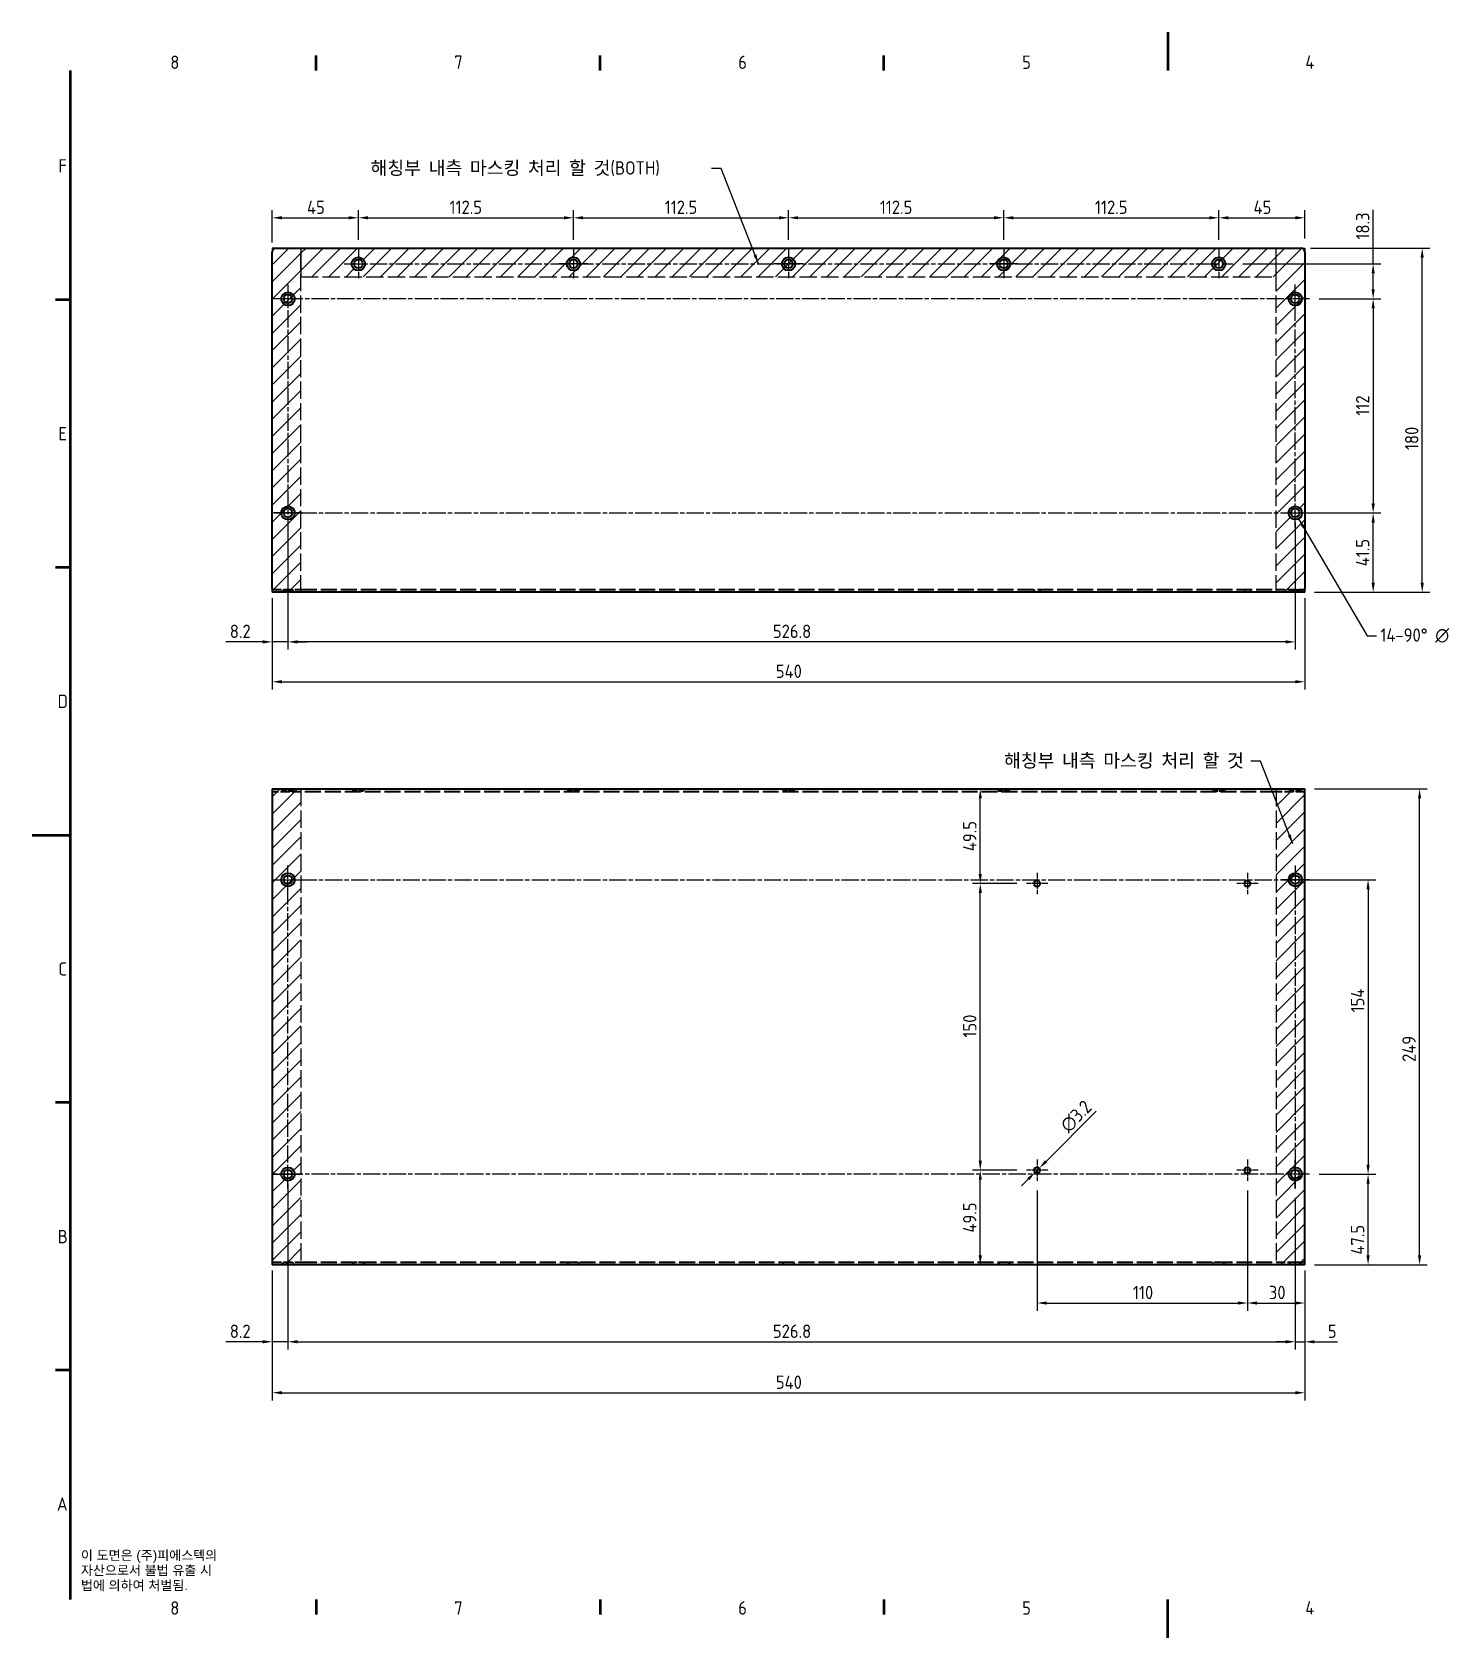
# Model space of a CAD drawing. Header units: millimetres. Extents: x 0 to 1188, y 0 to 840.
# Drawn here: x 0 to 737, y 0 to 840 of the extents above; entities that cross this region are included whole.
import ezdxf

# ---------------------------------------------------------------- set-up
doc = ezdxf.new("R2010")
doc.units = ezdxf.units.MM
doc.header["$LTSCALE"] = 2
doc.linetypes.add('CHAIN', pattern=[0.3543, 0.2362, -0.0295, 0.0591, -0.0295])
doc.linetypes.add('DASHED', pattern=[0.2067, 0.1654, -0.0413])
doc.layers.get('0').update_dxf_attribs({"color": 3, "lineweight": 25})
for name, color, linetype, lineweight in [('가려진 것(ISO)', 2, 'DASHED', 35), ('가시적인 것(ISO)', 3, 'Continuous', 40), ('경계(ISO)', 7, 'Continuous', 50), ('기호(ISO)', 5, 'Continuous', 25), ('스케치 형상(ISO)', 3, 'Continuous', 25), ('중심 표식(ISO)', 1, 'Continuous', 25), ('중심선(ISO)', 1, 'Continuous', 25), ('치수(ISO)', 2, 'Continuous', 25), ('해치(ISO)', 7, 'Continuous', 18)]:
    doc.layers.add(name, color=color, linetype=linetype, lineweight=lineweight)
doc.styles.add('문자 텍스트_PSTEK_POSCO', font='isocp.shx')
doc.styles.add('치수 텍스트_PSTEK_POSCO', font='isocp.shx')
doc.dimstyles.new('치수_PSTEK_POSCO', dxfattribs={"dimscale": 2, "dimtxt": 3.5, "dimasz": 2.5, "dimexe": 2, "dimexo": 2.5, "dimgap": 1, "dimtad": 1, "dimrnd": 1e-08, "dimdsep": 46, "dimtxsty": '치수 텍스트_PSTEK_POSCO', "dimcen": 0.09, "dimdle": 10, "dimclrd": 7, "dimclre": 7, "dimclrt": 2, "dimadec": 1, "dimazin": 2, "dimtfac": 1, "dimtmove": 0, "dimatfit": 3, "dimfxl": 0, "dimtolj": 1, "dimlwd": -1, "dimlwe": -1, "dimarcsym": 0})
doc.dimstyles.new('치수_PSTEK_POSCO$7', dxfattribs={"dimscale": 2, "dimtxt": 3.5, "dimasz": 2.5, "dimexe": 2, "dimexo": 2.5, "dimgap": 1, "dimtad": 1, "dimrnd": 1e-08, "dimdsep": 46, "dimtxsty": '치수 텍스트_PSTEK_POSCO', "dimcen": 0.09, "dimdle": 10, "dimclrd": 7, "dimclre": 7, "dimclrt": 2, "dimadec": 1, "dimazin": 2, "dimtfac": 1, "dimtmove": 0, "dimatfit": 3, "dimfxl": 0, "dimtolj": 1, "dimlwd": -1, "dimlwe": -1, "dimarcsym": 0})
pattern_1 = [(45, (0, 0), (-4.49013, 4.49013), [])]

# ---------------------------------------------------------------- blocks, each defined once
blk = doc.blocks.new('경계 Default Border')
at = {"layer": '경계(ISO)'}
for p, q in [((74.25, 410), (74.25, 413.9)), ((148.5, 410), (148.5, 413.9)), ((222.75, 410), (222.75, 413.9)), ((10, 350), (6.1, 350)), ((10, 280), (6.1, 280)), ((10, 140), (6.1, 140)), ((10, 70), (6.1, 70)), ((74.25, 10), (74.25, 6.1)), ((148.5, 10), (148.5, 6.1)), ((222.75, 10), (222.75, 6.1))]:
    blk.add_line(p, q, dxfattribs=at)
at = {"layer": '경계(ISO)', "flags": 128}
for points in [[(297, 420), (297, 410)], [(10, 10), (10, 410)], [(0, 210), (10, 210)], [(297, 0), (297, 10)]]:
    blk.add_lwpolyline(points, dxfattribs=at)
at = {"layer": '경계(ISO)', "color": 2, "char_height": 3.5, "attachment_point": 7, "style": '문자 텍스트_PSTEK_POSCO'}
for s, insert in [('8', (36.13, 410.37)), ('7', (110.38, 410.39)), ('6', (184.63, 410.37)), ('5', (258.88, 410.37)), ('4', (332.93, 410.4)), ('F', (6.85, 383.25)), ('E', (6.85, 313.22)), ('D', (6.66, 243.22)), ('C', (6.85, 173.22)), ('B', (6.66, 103.22)), ('A', (6.47, 33.24)), ('8', (36.13, 6.07)), ('7', (110.38, 6.09)), ('6', (184.63, 6.07)), ('5', (258.88, 6.07)), ('4', (332.93, 6.1))]:
    blk.add_mtext(s, dxfattribs=dict(at, insert=insert))
blk = doc.blocks.new('*D22')
at = {"layer": 'Defpoints', "color": 0}
for p in [(125.61, 197.12), (665.61, 197.12), (665.61, 128.24)]:
    blk.add_point(p, dxfattribs=at)
at = {"layer": '치수(ISO)', "color": 7}
for p, q in [((125.61, 192.12), (125.61, 124.24)), ((665.61, 192.12), (665.61, 124.24)), ((130.61, 128.24), (660.61, 128.24))]:
    blk.add_line(p, q, dxfattribs=at)
for points in [[(130.61, 129.07), (130.61, 127.41), (125.61, 128.24)], [(660.61, 129.07), (660.61, 127.41), (665.61, 128.24)]]:
    blk.add_solid(points, dxfattribs=at)
at = {"layer": '치수(ISO)', "color": 2, "insert": (388.96, 133.74), "char_height": 7, "attachment_point": 4, "style": '치수 텍스트_PSTEK_POSCO'}
blk.add_mtext('\\A1;540', dxfattribs=at)
blk = doc.blocks.new('*D23')
at = {"layer": 'Defpoints', "color": 0}
for p in [(665.61, 444.12), (725.61, 444.12), (665.61, 195.12)]:
    blk.add_point(p, dxfattribs=at)
at = {"layer": '치수(ISO)', "color": 7}
for p, q in [((670.61, 444.12), (729.61, 444.12)), ((725.61, 200.12), (725.61, 439.12)), ((670.61, 195.12), (729.61, 195.12))]:
    blk.add_line(p, q, dxfattribs=at)
for points in [[(724.78, 439.12), (726.44, 439.12), (725.61, 444.12)], [(724.78, 200.12), (726.44, 200.12), (725.61, 195.12)]]:
    blk.add_solid(points, dxfattribs=at)
at = {"layer": '치수(ISO)', "color": 2, "insert": (720.11, 301.3), "char_height": 7, "attachment_point": 4, "rotation": 90, "style": '치수 텍스트_PSTEK_POSCO'}
blk.add_mtext('\\A1;249', dxfattribs=at)
blk = doc.blocks.new('*D24')
at = {"layer": 'Defpoints', "color": 0}
for p in [(660.61, 396.62), (668.11, 242.62), (698.67, 242.62)]:
    blk.add_point(p, dxfattribs=at)
at = {"layer": '치수(ISO)', "color": 7}
for p, q in [((665.61, 396.62), (702.67, 396.62)), ((698.67, 391.62), (698.67, 247.62)), ((673.11, 242.62), (702.67, 242.62))]:
    blk.add_line(p, q, dxfattribs=at)
for points in [[(697.84, 391.62), (699.5, 391.62), (698.67, 396.62)], [(697.84, 247.62), (699.5, 247.62), (698.67, 242.62)]]:
    blk.add_solid(points, dxfattribs=at)
at = {"layer": '치수(ISO)', "color": 2, "insert": (693.17, 327.17), "char_height": 7, "attachment_point": 4, "rotation": 90, "style": '치수 텍스트_PSTEK_POSCO'}
blk.add_mtext('\\A1;154', dxfattribs=at)
blk = doc.blocks.new('*D25')
at = {"layer": 'Defpoints', "color": 0}
for p in [(668.11, 242.62), (698.67, 242.62), (665.61, 195.12)]:
    blk.add_point(p, dxfattribs=at)
at = {"layer": '치수(ISO)', "color": 7}
for p, q in [((673.11, 242.62), (702.67, 242.62)), ((698.67, 200.12), (698.67, 237.62)), ((670.61, 195.12), (702.67, 195.12))]:
    blk.add_line(p, q, dxfattribs=at)
for points in [[(697.84, 237.62), (699.5, 237.62), (698.67, 242.62)], [(697.84, 200.12), (699.5, 200.12), (698.67, 195.12)]]:
    blk.add_solid(points, dxfattribs=at)
at = {"layer": '치수(ISO)', "color": 2, "insert": (693.17, 200.52), "char_height": 7, "attachment_point": 4, "rotation": 90, "style": '치수 텍스트_PSTEK_POSCO'}
blk.add_mtext('\\A1;47.5', dxfattribs=at)
blk = doc.blocks.new('*D26')
at = {"layer": 'Defpoints', "color": 0}
for p in [(133.81, 242.62), (660.61, 235.12), (660.61, 154.89)]:
    blk.add_point(p, dxfattribs=at)
at = {"layer": '치수(ISO)', "color": 7}
for p, q in [((133.81, 237.62), (133.81, 150.89)), ((660.61, 230.12), (660.61, 150.89)), ((138.81, 154.89), (655.61, 154.89))]:
    blk.add_line(p, q, dxfattribs=at)
for points in [[(138.81, 155.73), (138.81, 154.06), (133.81, 154.89)], [(655.61, 155.73), (655.61, 154.06), (660.61, 154.89)]]:
    blk.add_solid(points, dxfattribs=at)
at = {"layer": '치수(ISO)', "color": 2, "insert": (387.41, 160.39), "char_height": 7, "attachment_point": 4, "style": '치수 텍스트_PSTEK_POSCO'}
blk.add_mtext('\\A1;526.8', dxfattribs=at)
blk = doc.blocks.new('*D27')
at = {"layer": 'Defpoints', "color": 0}
for p in [(133.81, 242.62), (125.61, 197.12), (125.61, 154.89)]:
    blk.add_point(p, dxfattribs=at)
at = {"layer": '치수(ISO)', "color": 7}
for p, q in [((133.81, 237.62), (133.81, 150.89)), ((125.61, 192.12), (125.61, 150.89)), ((120.61, 154.89), (101.39, 154.89)), ((133.81, 154.89), (125.61, 154.89)), ((138.81, 154.89), (143.81, 154.89))]:
    blk.add_line(p, q, dxfattribs=at)
for points in [[(120.61, 155.73), (120.61, 154.06), (125.61, 154.89)], [(138.81, 155.73), (138.81, 154.06), (133.81, 154.89)]]:
    blk.add_solid(points, dxfattribs=at)
at = {"layer": '치수(ISO)', "color": 2, "insert": (103.39, 160.39), "char_height": 7, "attachment_point": 4, "style": '치수 텍스트_PSTEK_POSCO'}
blk.add_mtext('\\A1;8.2', dxfattribs=at)
blk = doc.blocks.new('*D28')
at = {"layer": 'Defpoints', "color": 0}
for p in [(133.81, 588.47), (660.61, 588.47), (133.81, 521.02)]:
    blk.add_point(p, dxfattribs=at)
at = {"layer": '치수(ISO)', "color": 7}
for p, q in [((133.81, 583.47), (133.81, 517.02)), ((660.61, 583.47), (660.61, 517.02)), ((655.61, 521.02), (138.81, 521.02))]:
    blk.add_line(p, q, dxfattribs=at)
for points in [[(138.81, 521.86), (138.81, 520.19), (133.81, 521.02)], [(655.61, 521.86), (655.61, 520.19), (660.61, 521.02)]]:
    blk.add_solid(points, dxfattribs=at)
at = {"layer": '치수(ISO)', "color": 2, "insert": (387.41, 526.53), "char_height": 7, "attachment_point": 4, "style": '치수 텍스트_PSTEK_POSCO'}
blk.add_mtext('\\A1;526.8', dxfattribs=at)
blk = doc.blocks.new('*D29')
at = {"layer": 'Defpoints', "color": 0}
for p in [(133.81, 588.47), (125.61, 548.97), (125.61, 521.02)]:
    blk.add_point(p, dxfattribs=at)
at = {"layer": '치수(ISO)', "color": 7}
for p, q in [((133.81, 583.47), (133.81, 517.02)), ((125.61, 543.97), (125.61, 517.02)), ((120.61, 521.02), (101.39, 521.02)), ((133.81, 521.02), (125.61, 521.02)), ((138.81, 521.02), (143.81, 521.02))]:
    blk.add_line(p, q, dxfattribs=at)
for points in [[(120.61, 521.86), (120.61, 520.19), (125.61, 521.02)], [(138.81, 521.86), (138.81, 520.19), (133.81, 521.02)]]:
    blk.add_solid(points, dxfattribs=at)
at = {"layer": '치수(ISO)', "color": 2, "insert": (103.39, 526.53), "char_height": 7, "attachment_point": 4, "style": '치수 텍스트_PSTEK_POSCO'}
blk.add_mtext('\\A1;8.2', dxfattribs=at)
blk = doc.blocks.new('*D30')
at = {"layer": 'Defpoints', "color": 0}
for p in [(125.61, 548.97), (665.61, 548.97), (665.61, 500.16)]:
    blk.add_point(p, dxfattribs=at)
at = {"layer": '치수(ISO)', "color": 7}
for p, q in [((125.61, 543.97), (125.61, 496.16)), ((665.61, 543.97), (665.61, 496.16)), ((130.61, 500.16), (660.61, 500.16))]:
    blk.add_line(p, q, dxfattribs=at)
for points in [[(130.61, 501), (130.61, 499.33), (125.61, 500.16)], [(660.61, 501), (660.61, 499.33), (665.61, 500.16)]]:
    blk.add_solid(points, dxfattribs=at)
at = {"layer": '치수(ISO)', "color": 2, "insert": (388.96, 505.66), "char_height": 7, "attachment_point": 4, "style": '치수 텍스트_PSTEK_POSCO'}
blk.add_mtext('\\A1;540', dxfattribs=at)
blk = doc.blocks.new('*D31')
at = {"layer": 'Defpoints', "color": 0}
for p in [(660.61, 588.47), (701.33, 588.47), (665.61, 546.97)]:
    blk.add_point(p, dxfattribs=at)
at = {"layer": '치수(ISO)', "color": 7}
for p, q in [((665.61, 588.47), (705.33, 588.47)), ((701.33, 551.97), (701.33, 583.47)), ((670.61, 546.97), (705.33, 546.97))]:
    blk.add_line(p, q, dxfattribs=at)
for points in [[(700.49, 583.47), (702.16, 583.47), (701.33, 588.47)], [(700.49, 551.97), (702.16, 551.97), (701.33, 546.97)]]:
    blk.add_solid(points, dxfattribs=at)
at = {"layer": '치수(ISO)', "color": 2, "insert": (695.83, 560.58), "char_height": 7, "attachment_point": 4, "rotation": 90, "style": '치수 텍스트_PSTEK_POSCO'}
blk.add_mtext('\\A1;41.5', dxfattribs=at)
blk = doc.blocks.new('*D32')
at = {"layer": 'Defpoints', "color": 0}
for p in [(663.61, 726.97), (726.99, 726.97), (665.61, 546.97)]:
    blk.add_point(p, dxfattribs=at)
at = {"layer": '치수(ISO)', "color": 7}
for p, q in [((668.61, 726.97), (730.99, 726.97)), ((726.99, 551.97), (726.99, 721.97)), ((670.61, 546.97), (730.99, 546.97))]:
    blk.add_line(p, q, dxfattribs=at)
for points in [[(726.15, 721.97), (727.82, 721.97), (726.99, 726.97)], [(726.15, 551.97), (727.82, 551.97), (726.99, 546.97)]]:
    blk.add_solid(points, dxfattribs=at)
at = {"layer": '치수(ISO)', "color": 2, "insert": (721.49, 621.37), "char_height": 7, "attachment_point": 4, "rotation": 90, "style": '치수 텍스트_PSTEK_POSCO'}
blk.add_mtext('\\A1;180', dxfattribs=at)
blk = doc.blocks.new('*D33')
at = {"layer": 'Defpoints', "color": 0}
for p in [(668.11, 700.47), (660.61, 588.47), (701.33, 588.47)]:
    blk.add_point(p, dxfattribs=at)
at = {"layer": '치수(ISO)', "color": 7}
for p, q in [((673.11, 700.47), (705.33, 700.47)), ((701.33, 695.47), (701.33, 593.47)), ((665.61, 588.47), (705.33, 588.47))]:
    blk.add_line(p, q, dxfattribs=at)
for points in [[(700.49, 695.47), (702.16, 695.47), (701.33, 700.47)], [(700.49, 593.47), (702.16, 593.47), (701.33, 588.47)]]:
    blk.add_solid(points, dxfattribs=at)
at = {"layer": '치수(ISO)', "color": 2, "insert": (695.83, 639.36), "char_height": 7, "attachment_point": 4, "rotation": 90, "style": '치수 텍스트_PSTEK_POSCO'}
blk.add_mtext('\\A1;112', dxfattribs=at)
blk = doc.blocks.new('*D34')
at = {"layer": 'Defpoints', "color": 0}
for p in [(628.11, 718.77), (701.33, 718.77), (668.11, 700.47)]:
    blk.add_point(p, dxfattribs=at)
at = {"layer": '치수(ISO)', "color": 7}
for p, q in [((701.33, 718.77), (701.33, 747.06)), ((633.11, 718.77), (705.33, 718.77)), ((701.33, 705.47), (701.33, 713.77)), ((673.11, 700.47), (705.33, 700.47))]:
    blk.add_line(p, q, dxfattribs=at)
for points in [[(700.49, 713.77), (702.16, 713.77), (701.33, 718.77)], [(700.49, 705.47), (702.16, 705.47), (701.33, 700.47)]]:
    blk.add_solid(points, dxfattribs=at)
at = {"layer": '치수(ISO)', "color": 2, "insert": (695.83, 731.47), "char_height": 7, "attachment_point": 4, "rotation": 90, "style": '치수 텍스트_PSTEK_POSCO'}
blk.add_mtext('\\A1;18.3', dxfattribs=at)
blk = doc.blocks.new('*D35')
at = {"layer": 'Defpoints', "color": 0}
for p in [(170.61, 742.87), (125.61, 724.97), (170.61, 726.27)]:
    blk.add_point(p, dxfattribs=at)
at = {"layer": '치수(ISO)', "color": 7}
for p, q in [((125.61, 729.97), (125.61, 746.87)), ((130.61, 742.87), (165.61, 742.87)), ((170.61, 731.27), (170.61, 746.87))]:
    blk.add_line(p, q, dxfattribs=at)
for points in [[(130.61, 743.71), (130.61, 742.04), (125.61, 742.87)], [(165.61, 743.71), (165.61, 742.04), (170.61, 742.87)]]:
    blk.add_solid(points, dxfattribs=at)
at = {"layer": '치수(ISO)', "color": 2, "insert": (143.76, 748.37), "char_height": 7, "attachment_point": 4, "style": '치수 텍스트_PSTEK_POSCO'}
blk.add_mtext('\\A1;45', dxfattribs=at)
blk = doc.blocks.new('*D37')
at = {"layer": 'Defpoints', "color": 0}
for p in [(283.11, 742.87), (170.61, 726.27), (283.11, 726.27)]:
    blk.add_point(p, dxfattribs=at)
at = {"layer": '치수(ISO)', "color": 7}
for p, q in [((170.61, 731.27), (170.61, 746.87)), ((175.61, 742.87), (278.11, 742.87)), ((283.11, 731.27), (283.11, 746.87))]:
    blk.add_line(p, q, dxfattribs=at)
for points in [[(175.61, 743.71), (175.61, 742.04), (170.61, 742.87)], [(278.11, 743.71), (278.11, 742.04), (283.11, 742.87)]]:
    blk.add_solid(points, dxfattribs=at)
at = {"layer": '치수(ISO)', "color": 2, "insert": (218.29, 748.37), "char_height": 7, "attachment_point": 4, "style": '치수 텍스트_PSTEK_POSCO'}
blk.add_mtext('\\A1;112.5', dxfattribs=at)
blk = doc.blocks.new('*D38')
at = {"layer": 'Defpoints', "color": 0}
for p in [(395.61, 742.87), (283.11, 726.27), (395.61, 726.27)]:
    blk.add_point(p, dxfattribs=at)
at = {"layer": '치수(ISO)', "color": 7}
for p, q in [((283.11, 731.27), (283.11, 746.87)), ((288.11, 742.87), (390.61, 742.87)), ((395.61, 731.27), (395.61, 746.87))]:
    blk.add_line(p, q, dxfattribs=at)
for points in [[(288.11, 743.71), (288.11, 742.04), (283.11, 742.87)], [(390.61, 743.71), (390.61, 742.04), (395.61, 742.87)]]:
    blk.add_solid(points, dxfattribs=at)
at = {"layer": '치수(ISO)', "color": 2, "insert": (330.83, 748.37), "char_height": 7, "attachment_point": 4, "style": '치수 텍스트_PSTEK_POSCO'}
blk.add_mtext('\\A1;112.5', dxfattribs=at)
blk = doc.blocks.new('*D39')
at = {"layer": 'Defpoints', "color": 0}
for p in [(508.11, 742.87), (395.61, 726.27), (508.11, 726.27)]:
    blk.add_point(p, dxfattribs=at)
at = {"layer": '치수(ISO)', "color": 7}
for p, q in [((395.61, 731.27), (395.61, 746.87)), ((400.61, 742.87), (503.11, 742.87)), ((508.11, 731.27), (508.11, 746.87))]:
    blk.add_line(p, q, dxfattribs=at)
for points in [[(400.61, 743.71), (400.61, 742.04), (395.61, 742.87)], [(503.11, 743.71), (503.11, 742.04), (508.11, 742.87)]]:
    blk.add_solid(points, dxfattribs=at)
at = {"layer": '치수(ISO)', "color": 2, "insert": (443.33, 748.37), "char_height": 7, "attachment_point": 4, "style": '치수 텍스트_PSTEK_POSCO'}
blk.add_mtext('\\A1;112.5', dxfattribs=at)
blk = doc.blocks.new('*D40')
at = {"layer": 'Defpoints', "color": 0}
for p in [(620.61, 742.87), (508.11, 726.27), (620.61, 726.27)]:
    blk.add_point(p, dxfattribs=at)
at = {"layer": '치수(ISO)', "color": 7}
for p, q in [((508.11, 731.27), (508.11, 746.87)), ((513.11, 742.87), (615.61, 742.87)), ((620.61, 731.27), (620.61, 746.87))]:
    blk.add_line(p, q, dxfattribs=at)
for points in [[(513.11, 743.71), (513.11, 742.04), (508.11, 742.87)], [(615.61, 743.71), (615.61, 742.04), (620.61, 742.87)]]:
    blk.add_solid(points, dxfattribs=at)
at = {"layer": '치수(ISO)', "color": 2, "insert": (555.83, 748.37), "char_height": 7, "attachment_point": 4, "style": '치수 텍스트_PSTEK_POSCO'}
blk.add_mtext('\\A1;112.5', dxfattribs=at)
blk = doc.blocks.new('*D41')
at = {"layer": 'Defpoints', "color": 0}
for p in [(665.61, 742.87), (620.61, 726.27), (665.61, 726.97)]:
    blk.add_point(p, dxfattribs=at)
at = {"layer": '치수(ISO)', "color": 7}
for p, q in [((620.61, 731.27), (620.61, 746.87)), ((625.61, 742.87), (660.61, 742.87)), ((665.61, 731.97), (665.61, 746.87))]:
    blk.add_line(p, q, dxfattribs=at)
for points in [[(625.61, 743.71), (625.61, 742.04), (620.61, 742.87)], [(660.61, 743.71), (660.61, 742.04), (665.61, 742.87)]]:
    blk.add_solid(points, dxfattribs=at)
at = {"layer": '치수(ISO)', "color": 2, "insert": (638.78, 748.37), "char_height": 7, "attachment_point": 4, "style": '치수 텍스트_PSTEK_POSCO'}
blk.add_mtext('\\A1;45', dxfattribs=at)
blk = doc.blocks.new('*D42')
at = {"layer": 'Defpoints', "color": 0}
for p in [(495.86, 244.62), (520.01, 244.62), (665.61, 195.12)]:
    blk.add_point(p, dxfattribs=at)
at = {"layer": '치수(ISO)', "color": 7}
for p, q in [((515.01, 244.62), (491.86, 244.62)), ((495.86, 200.12), (495.86, 239.62))]:
    blk.add_line(p, q, dxfattribs=at)
for points in [[(495.03, 239.62), (496.7, 239.62), (495.86, 244.62)], [(495.03, 200.12), (496.7, 200.12), (495.86, 195.12)]]:
    blk.add_solid(points, dxfattribs=at)
at = {"layer": '치수(ISO)', "color": 2, "insert": (490.36, 211.99), "char_height": 7, "attachment_point": 4, "rotation": 90, "style": '치수 텍스트_PSTEK_POSCO'}
blk.add_mtext('\\A1;49.5', dxfattribs=at)
blk = doc.blocks.new('*D43')
at = {"layer": 'Defpoints', "color": 0}
for p in [(495.86, 394.62), (520.01, 394.62), (520.01, 244.62)]:
    blk.add_point(p, dxfattribs=at)
at = {"layer": '치수(ISO)', "color": 7}
for p, q in [((515.01, 394.62), (491.86, 394.62)), ((495.86, 249.62), (495.86, 389.62)), ((515.01, 244.62), (491.86, 244.62))]:
    blk.add_line(p, q, dxfattribs=at)
for points in [[(495.03, 389.62), (496.7, 389.62), (495.86, 394.62)], [(495.03, 249.62), (496.7, 249.62), (495.86, 244.62)]]:
    blk.add_solid(points, dxfattribs=at)
at = {"layer": '치수(ISO)', "color": 2, "insert": (490.36, 314.03), "char_height": 7, "attachment_point": 4, "rotation": 90, "style": '치수 텍스트_PSTEK_POSCO'}
blk.add_mtext('\\A1;150', dxfattribs=at)
blk = doc.blocks.new('*D44')
at = {"layer": 'Defpoints', "color": 0}
for p in [(495.86, 444.12), (665.61, 444.12), (520.01, 394.62)]:
    blk.add_point(p, dxfattribs=at)
at = {"layer": '치수(ISO)', "color": 7}
for p, q in [((495.86, 399.62), (495.86, 439.12)), ((515.01, 394.62), (491.86, 394.62))]:
    blk.add_line(p, q, dxfattribs=at)
for points in [[(495.03, 439.12), (496.7, 439.12), (495.86, 444.12)], [(495.03, 399.62), (496.7, 399.62), (495.86, 394.62)]]:
    blk.add_solid(points, dxfattribs=at)
at = {"layer": '치수(ISO)', "color": 2, "insert": (490.36, 411.53), "char_height": 7, "attachment_point": 4, "rotation": 90, "style": '치수 텍스트_PSTEK_POSCO'}
blk.add_mtext('\\A1;49.5', dxfattribs=at)
blk = doc.blocks.new('*D45')
at = {"layer": 'Defpoints', "color": 0}
for p in [(525.61, 239.02), (635.61, 239.02), (635.61, 175.17)]:
    blk.add_point(p, dxfattribs=at)
at = {"layer": '치수(ISO)', "color": 7}
for p, q in [((525.61, 234.02), (525.61, 171.17)), ((635.61, 234.02), (635.61, 171.17)), ((530.61, 175.17), (630.61, 175.17))]:
    blk.add_line(p, q, dxfattribs=at)
for points in [[(530.61, 176.01), (530.61, 174.34), (525.61, 175.17)], [(630.61, 176.01), (630.61, 174.34), (635.61, 175.17)]]:
    blk.add_solid(points, dxfattribs=at)
at = {"layer": '치수(ISO)', "color": 2, "insert": (575.69, 180.67), "char_height": 7, "attachment_point": 4, "style": '치수 텍스트_PSTEK_POSCO'}
blk.add_mtext('\\A1;110', dxfattribs=at)
blk = doc.blocks.new('*D46')
at = {"layer": 'Defpoints', "color": 0}
for p in [(635.61, 239.02), (665.61, 195.12), (665.61, 175.17)]:
    blk.add_point(p, dxfattribs=at)
at = {"layer": '치수(ISO)', "color": 7}
for p, q in [((635.61, 234.02), (635.61, 171.17)), ((665.61, 190.12), (665.61, 171.17)), ((640.61, 175.17), (660.61, 175.17))]:
    blk.add_line(p, q, dxfattribs=at)
for points in [[(640.61, 176.01), (640.61, 174.34), (635.61, 175.17)], [(660.61, 176.01), (660.61, 174.34), (665.61, 175.17)]]:
    blk.add_solid(points, dxfattribs=at)
at = {"layer": '치수(ISO)', "color": 2, "insert": (646.78, 180.67), "char_height": 7, "attachment_point": 4, "style": '치수 텍스트_PSTEK_POSCO'}
blk.add_mtext('\\A1;30', dxfattribs=at)
blk = doc.blocks.new('*D47')
at = {"layer": 'Defpoints', "color": 0}
for p in [(660.61, 235.12), (665.61, 195.12), (665.61, 154.89)]:
    blk.add_point(p, dxfattribs=at)
at = {"layer": '치수(ISO)', "color": 7}
for p, q in [((660.61, 230.12), (660.61, 150.89)), ((665.61, 190.12), (665.61, 150.89)), ((655.61, 154.89), (650.61, 154.89)), ((660.61, 154.89), (665.61, 154.89)), ((670.61, 154.89), (682.7, 154.89))]:
    blk.add_line(p, q, dxfattribs=at)
for points in [[(655.61, 155.73), (655.61, 154.06), (660.61, 154.89)], [(670.61, 155.73), (670.61, 154.06), (665.61, 154.89)]]:
    blk.add_solid(points, dxfattribs=at)
at = {"layer": '치수(ISO)', "color": 2, "insert": (677.61, 160.39), "char_height": 7, "attachment_point": 4, "style": '치수 텍스트_PSTEK_POSCO'}
blk.add_mtext('\\A1;5', dxfattribs=at)
blk = doc.blocks.new('*D48')
at = {"layer": 'Defpoints', "color": 0}
for p in [(526.74, 245.75), (524.48, 243.48)]:
    blk.add_point(p, dxfattribs=at)
at = {"layer": '치수(ISO)', "color": 7}
for p, q in [((530.28, 249.28), (556.54, 275.54)), ((524.48, 243.48), (526.74, 245.75)), ((520.94, 239.95), (517.41, 236.41))]:
    blk.add_line(p, q, dxfattribs=at)
for points in [[(529.69, 249.87), (530.87, 248.69), (526.74, 245.75)], [(520.35, 240.54), (521.53, 239.36), (524.48, 243.48)]]:
    blk.add_solid(points, dxfattribs=at)
at = {"layer": '치수(ISO)', "color": 2, "insert": (539.55, 266.34), "char_height": 7, "attachment_point": 4, "rotation": 45, "style": '치수 텍스트_PSTEK_POSCO'}
blk.add_mtext('\\A1;∅3.2', dxfattribs=at)

msp = doc.modelspace()

# ---------------------------------------------------------------- hatches: boundary and pattern name
at = {"layer": '해치(ISO)'}
h = msp.add_hatch(dxfattribs=at)
h.set_pattern_fill('ANSI31', color=1, scale=50.8, style=0)
h.set_pattern_definition(pattern_1)
h.paths.add_polyline_path([(140.6094, 726.9711), (125.6094, 726.9711), (125.6094, 546.9711), (140.6094, 546.9711)])
h = msp.add_hatch(dxfattribs=at)
h.set_pattern_fill('ANSI31', color=1, scale=50.8, style=0)
h.set_pattern_definition(pattern_1)
edge = h.paths.add_edge_path(flags=0)
edge.add_arc((170.6094, 718.7711), 3.5, 0, 360)
h.paths.add_polyline_path([(650.6094, 726.9711), (140.6094, 726.9711), (140.6094, 711.9711), (650.6094, 711.9711)])
h = msp.add_hatch(dxfattribs=at)
h.set_pattern_fill('ANSI31', color=1, scale=50.8, style=0)
h.set_pattern_definition(pattern_1)
edge = h.paths.add_edge_path(flags=0)
edge.add_arc((660.6094, 588.4711), 3.5, 0, 360)
h.paths.add_polyline_path([(665.6094, 546.9711), (665.6094, 726.9711), (650.6094, 726.9711), (650.6094, 546.9711)])
h = msp.add_hatch(dxfattribs=at)
h.set_pattern_fill('ANSI31', color=1, scale=50.8, style=0)
h.set_pattern_definition(pattern_1)
edge = h.paths.add_edge_path(flags=0)
edge.add_arc((133.8094, 242.616), 3.5, 0, 360)
h.paths.add_polyline_path([(125.6094, 444.116), (125.6094, 195.116), (140.6094, 195.116), (140.6094, 444.116)])
h = msp.add_hatch(dxfattribs=at)
h.set_pattern_fill('ANSI31', color=1, scale=50.8, style=0)
h.set_pattern_definition(pattern_1)
h.paths.add_polyline_path([(650.6094, 195.116), (665.6094, 195.116), (665.6094, 444.116), (650.6094, 444.116)])

# ---------------------------------------------------------------- linework, layer by layer
at = {"layer": '가려진 것(ISO)', "ltscale": 14.285125}
for p, q in [((125.6094, 548.4711), (140.6094, 548.4711)), ((650.6094, 548.4711), (665.6094, 548.4711)), ((140.6094, 442.616), (125.6094, 442.616)), ((665.6094, 442.616), (650.6094, 442.616)), ((125.6094, 196.616), (140.6094, 196.616)), ((650.6094, 196.616), (665.6094, 196.616))]:
    msp.add_line(p, q, dxfattribs=at)
at = {"layer": '가려진 것(ISO)', "ltscale": 1.68343}
for p, q in [((131.5594, 548.2211), (130.3094, 546.9711)), ((136.0594, 548.2211), (137.3094, 546.9711)), ((658.3594, 548.2211), (657.1094, 546.9711)), ((662.8594, 548.2211), (664.1094, 546.9711)), ((131.5594, 442.866), (130.3094, 444.116)), ((136.0594, 442.866), (137.3094, 444.116)), ((168.3594, 442.866), (167.1094, 444.116)), ((172.8594, 442.866), (174.1094, 444.116)), ((280.8594, 442.866), (279.6094, 444.116)), ((285.3594, 442.866), (286.6094, 444.116)), ((393.3594, 442.866), (392.1094, 444.116)), ((397.8594, 442.866), (399.1094, 444.116)), ((505.8594, 442.866), (504.6094, 444.116)), ((510.3594, 442.866), (511.6094, 444.116)), ((618.3594, 442.866), (617.1094, 444.116)), ((622.8594, 442.866), (624.1094, 444.116)), ((658.3594, 442.866), (657.1094, 444.116)), ((662.8594, 442.866), (664.1094, 444.116)), ((131.5594, 196.366), (130.3094, 195.116)), ((136.0594, 196.366), (137.3094, 195.116)), ((168.3594, 196.366), (167.1094, 195.116)), ((172.8594, 196.366), (174.1094, 195.116)), ((280.8594, 196.366), (279.6094, 195.116)), ((285.3594, 196.366), (286.6094, 195.116)), ((393.3594, 196.366), (392.1094, 195.116)), ((397.8594, 196.366), (399.1094, 195.116)), ((505.8594, 196.366), (504.6094, 195.116)), ((510.3594, 196.366), (511.6094, 195.116)), ((618.3594, 196.366), (617.1094, 195.116)), ((622.8594, 196.366), (624.1094, 195.116)), ((658.3594, 196.366), (657.1094, 195.116)), ((662.8594, 196.366), (664.1094, 195.116))]:
    msp.add_line(p, q, dxfattribs=at)
at = {"layer": '가려진 것(ISO)', "ltscale": 0.237987}
for p, q in [((131.5594, 548.4711), (131.5594, 548.2211)), ((136.0594, 548.4711), (136.0594, 548.2211)), ((658.3594, 548.4711), (658.3594, 548.2211)), ((662.8594, 548.4711), (662.8594, 548.2211)), ((131.5594, 442.616), (131.5594, 442.866)), ((136.0594, 442.616), (136.0594, 442.866)), ((168.3594, 442.616), (168.3594, 442.866)), ((172.8594, 442.616), (172.8594, 442.866)), ((280.8594, 442.616), (280.8594, 442.866)), ((285.3594, 442.616), (285.3594, 442.866)), ((393.3594, 442.616), (393.3594, 442.866)), ((397.8594, 442.616), (397.8594, 442.866)), ((505.8594, 442.616), (505.8594, 442.866)), ((510.3594, 442.616), (510.3594, 442.866)), ((618.3594, 442.616), (618.3594, 442.866)), ((622.8594, 442.616), (622.8594, 442.866)), ((658.3594, 442.616), (658.3594, 442.866)), ((662.8594, 442.616), (662.8594, 442.866)), ((131.5594, 196.366), (131.5594, 196.616)), ((136.0594, 196.366), (136.0594, 196.616)), ((168.3594, 196.366), (168.3594, 196.616)), ((172.8594, 196.366), (172.8594, 196.616)), ((280.8594, 196.366), (280.8594, 196.616)), ((285.3594, 196.366), (285.3594, 196.616)), ((393.3594, 196.366), (393.3594, 196.616)), ((397.8594, 196.366), (397.8594, 196.616)), ((505.8594, 196.366), (505.8594, 196.616)), ((510.3594, 196.366), (510.3594, 196.616)), ((618.3594, 196.366), (618.3594, 196.616)), ((622.8594, 196.366), (622.8594, 196.616)), ((658.3594, 196.366), (658.3594, 196.616)), ((662.8594, 196.366), (662.8594, 196.616))]:
    msp.add_line(p, q, dxfattribs=at)
at = {"layer": '가려진 것(ISO)', "ltscale": 6.731654}
for p, q in [((131.5594, 548.2211), (136.0594, 548.2211)), ((658.3594, 548.2211), (662.8594, 548.2211)), ((136.0594, 442.866), (131.5594, 442.866)), ((172.8594, 442.866), (168.3594, 442.866)), ((285.3594, 442.866), (280.8594, 442.866)), ((397.8594, 442.866), (393.3594, 442.866)), ((510.3594, 442.866), (505.8594, 442.866)), ((622.8594, 442.866), (618.3594, 442.866)), ((662.8594, 442.866), (658.3594, 442.866)), ((136.0594, 196.366), (131.5594, 196.366)), ((172.8594, 196.366), (168.3594, 196.366)), ((285.3594, 196.366), (280.8594, 196.366)), ((397.8594, 196.366), (393.3594, 196.366)), ((510.3594, 196.366), (505.8594, 196.366)), ((622.8594, 196.366), (618.3594, 196.366)), ((662.8594, 196.366), (658.3594, 196.366))]:
    msp.add_line(p, q, dxfattribs=at)
at = {"layer": '가려진 것(ISO)', "ltscale": 25.176979}
for p, q in [((140.6094, 548.4711), (650.6094, 548.4711)), ((650.6094, 442.616), (140.6094, 442.616)), ((140.6094, 196.616), (650.6094, 196.616))]:
    msp.add_line(p, q, dxfattribs=at)
at = {"layer": '가려진 것(ISO)', "ltscale": 1.428422}
for p, q in [((524.0094, 548.4711), (524.0094, 546.9711)), ((527.2094, 548.4711), (527.2094, 546.9711)), ((634.0094, 548.4711), (634.0094, 546.9711)), ((637.2094, 548.4711), (637.2094, 546.9711))]:
    msp.add_line(p, q, dxfattribs=at)
at = {"layer": '가시적인 것(ISO)'}
for p, q in [((125.6094, 548.9711), (125.6094, 724.9711)), ((127.6094, 726.9711), (663.6094, 726.9711)), ((665.6094, 724.9711), (665.6094, 548.9711)), ((125.6094, 548.9711), (125.6094, 546.9711)), ((665.6094, 546.9711), (125.6094, 546.9711)), ((665.6094, 546.9711), (665.6094, 548.9711)), ((125.6094, 444.116), (665.6094, 444.116)), ((125.6094, 444.116), (125.6094, 442.116)), ((125.6094, 442.116), (125.6094, 197.116)), ((665.6094, 442.116), (665.6094, 444.116)), ((665.6094, 197.116), (665.6094, 442.116)), ((125.6094, 197.116), (125.6094, 195.116)), ((665.6094, 195.116), (125.6094, 195.116)), ((665.6094, 195.116), (665.6094, 197.116))]:
    msp.add_line(p, q, dxfattribs=at)
for centre, radius in [((170.6094, 718.7711), 3.5), ((170.6094, 718.7711), 2.25), ((283.1094, 718.7711), 3.5), ((283.1094, 718.7711), 2.25), ((395.6094, 718.7711), 3.5), ((395.6094, 718.7711), 2.25), ((508.1094, 718.7711), 3.5), ((508.1094, 718.7711), 2.25), ((620.6094, 718.7711), 3.5), ((620.6094, 718.7711), 2.25), ((133.8094, 700.4711), 3.5), ((133.8094, 700.4711), 2.25), ((660.6094, 700.4711), 3.5), ((660.6094, 700.4711), 2.25), ((133.8094, 588.4711), 3.5), ((133.8094, 588.4711), 2.25), ((660.6094, 588.4711), 3.5), ((660.6094, 588.4711), 2.25), ((133.8094, 396.616), 3.5), ((133.8094, 396.616), 2.25), ((525.6094, 394.616), 1.6), ((635.6094, 394.616), 1.6), ((660.6094, 396.616), 3.5), ((660.6094, 396.616), 2.25), ((133.8094, 242.616), 3.5), ((133.8094, 242.616), 2.25), ((525.6094, 244.616), 1.6), ((635.6094, 244.616), 1.6), ((660.6094, 242.616), 3.5), ((660.6094, 242.616), 2.25)]:
    msp.add_circle(centre, radius, dxfattribs=at)
for centre, start, end in [((127.6094, 724.9711), 90, 180), ((663.6094, 724.9711), 0, 90)]:
    msp.add_arc(centre, 2, start, end, dxfattribs=at)
at = {"layer": '스케치 형상(ISO)'}
for p, q in [((140.6094, 726.9711), (125.6094, 726.9711)), ((125.6094, 726.9711), (125.6094, 546.9711)), ((650.6094, 726.9711), (140.6094, 726.9711)), ((140.6094, 726.9711), (140.6094, 711.9711)), ((650.6094, 726.9711), (665.6094, 726.9711)), ((650.6094, 711.9711), (650.6094, 726.9711)), ((665.6094, 726.9711), (665.6094, 546.9711)), ((125.6094, 546.9711), (140.6094, 546.9711)), ((665.6094, 546.9711), (650.6094, 546.9711)), ((125.6094, 444.116), (140.6094, 444.116)), ((125.6094, 195.116), (125.6094, 444.116)), ((665.6094, 444.116), (650.6094, 444.116)), ((665.6094, 195.116), (665.6094, 444.116)), ((140.6094, 195.116), (125.6094, 195.116)), ((650.6094, 195.116), (665.6094, 195.116))]:
    msp.add_line(p, q, dxfattribs=at)
at = {"layer": '스케치 형상(ISO)', "color": 2, "linetype": 'DASHED', "ltscale": 27.213352}
for p, q in [((140.6094, 546.9711), (140.6094, 726.9711)), ((650.6094, 546.9711), (650.6094, 726.9711))]:
    msp.add_line(p, q, dxfattribs=at)
at = {"layer": '스케치 형상(ISO)', "color": 2, "linetype": 'DASHED', "ltscale": 27.414932}
msp.add_line((140.6094, 711.9711), (650.6094, 711.9711), dxfattribs=at)
at = {"layer": '스케치 형상(ISO)', "color": 2, "linetype": 'DASHED', "ltscale": 27.378283}
for p, q in [((140.6094, 444.116), (140.6094, 195.116)), ((650.6094, 444.116), (650.6094, 195.116))]:
    msp.add_line(p, q, dxfattribs=at)
at = {"layer": '중심 표식(ISO)', "linetype": 'CHAIN', "ltscale": 8.333956}
for p, q in [((170.6094, 726.2711), (170.6094, 711.2711)), ((283.1094, 726.2711), (283.1094, 711.2711)), ((395.6094, 726.2711), (395.6094, 711.2711)), ((508.1094, 726.2711), (508.1094, 711.2711)), ((620.6094, 726.2711), (620.6094, 711.2711)), ((290.6094, 718.7711), (275.6094, 718.7711)), ((403.1094, 718.7711), (388.1094, 718.7711)), ((515.6094, 718.7711), (500.6094, 718.7711)), ((660.6094, 692.9711), (660.6094, 707.9711)), ((141.3094, 700.4711), (126.3094, 700.4711)), ((141.3094, 588.4711), (126.3094, 588.4711)), ((653.1094, 588.4711), (668.1094, 588.4711)), ((126.3094, 396.616), (141.3094, 396.616)), ((668.1094, 396.616), (653.1094, 396.616)), ((660.6094, 235.116), (660.6094, 250.116)), ((126.3094, 242.616), (141.3094, 242.616))]:
    msp.add_line(p, q, dxfattribs=at)
at = {"layer": '중심 표식(ISO)', "linetype": 'CHAIN', "ltscale": 6.222661}
for p, q in [((525.6094, 400.216), (525.6094, 389.016)), ((635.6094, 400.216), (635.6094, 389.016)), ((531.2094, 394.616), (520.0094, 394.616)), ((641.2094, 394.616), (630.0094, 394.616)), ((531.2094, 244.616), (520.0094, 244.616)), ((525.6094, 250.216), (525.6094, 239.016)), ((641.2094, 244.616), (630.0094, 244.616)), ((635.6094, 250.216), (635.6094, 239.016))]:
    msp.add_line(p, q, dxfattribs=at)
at = {"layer": '중심선(ISO)', "linetype": 'CHAIN', "ltscale": 19.051651}
for p, q in [((163.1094, 718.7711), (628.1094, 718.7711)), ((133.8094, 707.9711), (133.8094, 580.9711)), ((660.6094, 580.9711), (660.6094, 707.9711)), ((668.1094, 700.4711), (126.3094, 700.4711)), ((126.3094, 588.4711), (668.1094, 588.4711)), ((133.8094, 235.116), (133.8094, 404.116)), ((660.6094, 404.116), (660.6094, 235.116)), ((126.3094, 396.616), (668.1094, 396.616)), ((668.1094, 242.616), (126.3094, 242.616))]:
    msp.add_line(p, q, dxfattribs=at)

# ---------------------------------------------------------------- block references
at = {"xscale": 2, "yscale": 2, "zscale": 2}
msp.add_blockref('경계 Default Border', (0, 0), dxfattribs=at)

# ---------------------------------------------------------------- texts
at = {"layer": '기호(ISO)', "color": 2, "attachment_point": 4, "style": '치수 텍스트_PSTEK_POSCO'}
for s, insert, char_height, width in [('{\\fISOCP|b0|i0;\\H7.0000;해칭부 내측 마스킹 처리 할 것(BOTH)}', (177.0045, 768.5741), 7, 176.334915), ('{\\fSystem|b0|i0;\\H7.0000;해칭부\\fISOCP|b0|i0;\\H7.0000; \\fSystem|b0|i0;\\H7.0000;내측\\fISOCP|b0|i0;\\H7.0000; \\fSystem|b0|i0;\\H7.0000;마스킹\\fISOCP|b0|i0;\\H7.0000; \\fSystem|b0|i0;\\H7.0000;처리\\fISOCP|b0|i0;\\H7.0000; \\fSystem|b0|i0;\\H7.0000;할\\fISOCP|b0|i0;\\H7.0000; \\fSystem|b0|i0;\\H7.0000;것}', (508.2765, 458.5604), 6.9999999, 127.12439)]:
    msp.add_mtext(s, dxfattribs=dict(at, insert=insert, char_height=char_height, width=width))
at = {"layer": '기호(ISO)', "color": 2, "attachment_point": 4}
for s, insert, char_height, width, line_spacing_factor, style in [('{14-90° \\fAIGDT|b0|i0;\\H7.0000;n\\fisocp|b0|i0;\\H7.0000;7 카운터싱크 \\fAIGDT|b0|i0;\\H7.0000;n\\fisocp|b0|i0;\\H7.0000;4.5(BOTH)}', (705.1223, 524.1941), 6.9999999, 162.352651, 0.6125, '치수 텍스트_PSTEK_POSCO'), ('{\\fArial|b0|i0;\\H5.0000;이 도면은 (주)피에스텍의\\P자산으로서 불법 유출 시 \\P법에 의하여 처벌됨.}', (25.5102, 35.068), 5, 78.612207, 0.944221, '문자 텍스트_PSTEK_POSCO')]:
    msp.add_mtext(s, dxfattribs=dict(at, insert=insert, char_height=char_height, width=width, line_spacing_factor=line_spacing_factor, style=style))

# ---------------------------------------------------------------- dimensions: what is measured, and where the dimension line sits
at = {"layer": '치수(ISO)', "color": 7}
for base, p1, p2, angle, override, picture, middle in [((170.6094, 742.8736), (125.6094, 724.9711), (170.6094, 726.2711), 180, {"dimdec": 2, "dimtp": 0, "dimtm": 0, "dimtdec": 2, "dimtofl": 0, "dimatfit": 1}, '*D35', (148.1094, 742.8736)), ((283.1094, 742.8736), (170.6094, 726.2711), (283.1094, 726.2711), 180, {"dimdec": 2, "dimtp": 0, "dimtm": 0, "dimtdec": 2, "dimtofl": 0, "dimatfit": 1}, '*D37', (226.8394, 742.8736)), ((395.6094, 742.8736), (283.1094, 726.2711), (395.6094, 726.2711), 180, {"dimdec": 2, "dimtp": 0, "dimtm": 0, "dimtdec": 2, "dimtofl": 0, "dimatfit": 1}, '*D38', (339.3794, 742.8736)), ((508.1094, 742.8736), (395.6094, 726.2711), (508.1094, 726.2711), 180, {"dimdec": 2, "dimtp": 0, "dimtm": 0, "dimtdec": 2, "dimtofl": 0, "dimatfit": 1}, '*D39', (451.8794, 742.8736)), ((620.6094, 742.8736), (508.1094, 726.2711), (620.6094, 726.2711), 180, {"dimdec": 2, "dimtp": 0, "dimtm": 0, "dimtdec": 2, "dimtofl": 0, "dimatfit": 1}, '*D40', (564.3794, 742.8736)), ((665.6094, 742.8736), (620.6094, 726.2711), (665.6094, 726.9711), 180, {"dimdec": 2, "dimtp": 0, "dimtm": 0, "dimtdec": 2, "dimtofl": 0, "dimatfit": 1}, '*D41', (643.1294, 742.8736)), ((701.3268, 718.7711), (668.1094, 700.4711), (628.1094, 718.7711), 90, {"dimdec": 2, "dimtp": 0, "dimtm": 0, "dimtdec": 2, "dimtofl": 0, "dimatfit": 2}, '*D34', (701.3268, 738.268)), ((726.9863, 726.9711), (665.6094, 546.9711), (663.6094, 726.9711), 90, {"dimdec": 2, "dimtp": 0, "dimtm": 0, "dimtdec": 2, "dimtofl": 0, "dimatfit": 1}, '*D32', (726.9863, 626.9711)), ((701.3268, 588.4711), (668.1094, 700.4711), (660.6094, 588.4711), 90, {"dimdec": 2, "dimtp": 0, "dimtm": 0, "dimtdec": 2, "dimtofl": 0, "dimatfit": 1}, '*D33', (701.3268, 644.4711)), ((125.6094, 521.0245), (133.8094, 588.4711), (125.6094, 548.9711), 180, {"dimdec": 2, "dimtp": 0, "dimtm": 0, "dimtdec": 2, "dimtofl": 1, "dimatfit": 1}, '*D29', (108.4992, 521.0245)), ((133.8094, 521.0245), (660.6094, 588.4711), (133.8094, 588.4711), 180, {"dimdec": 2, "dimtp": 0, "dimtm": 0, "dimtdec": 2, "dimtofl": 0, "dimatfit": 1}, '*D28', (397.2094, 521.0245)), ((701.3268, 588.4711), (665.6094, 546.9711), (660.6094, 588.4711), 90, {"dimdec": 2, "dimtp": 0, "dimtm": 0, "dimtdec": 2, "dimtofl": 0, "dimatfit": 1}, '*D31', (701.3268, 567.7211)), ((495.8637, 444.116), (520.0094, 394.616), (665.6094, 444.116), 90, {"dimdec": 2, "dimse2": 1, "dimtp": 0, "dimtm": 0, "dimtdec": 2, "dimtofl": 0, "dimatfit": 1}, '*D44', (495.8637, 419.386)), ((725.6094, 444.116), (665.6094, 195.116), (665.6094, 444.116), 270, {"dimdec": 2, "dimtp": 0, "dimtm": 0, "dimtdec": 2, "dimtofl": 0, "dimatfit": 1}, '*D23', (725.6094, 308.2863)), ((698.6699, 242.616), (660.6094, 396.616), (668.1094, 242.616), 90, {"dimdec": 2, "dimtp": 0, "dimtm": 0, "dimtdec": 2, "dimtofl": 0, "dimatfit": 1}, '*D24', (698.6699, 333.116)), ((495.8637, 394.616), (520.0094, 244.616), (520.0094, 394.616), 90, {"dimdec": 2, "dimtp": 0, "dimtm": 0, "dimtdec": 2, "dimtofl": 0, "dimatfit": 1}, '*D43', (495.8637, 319.636)), ((495.8637, 244.616), (665.6094, 195.116), (520.0094, 244.616), 90, {"dimdec": 2, "dimse1": 1, "dimtp": 0, "dimtm": 0, "dimtdec": 2, "dimtofl": 0, "dimatfit": 1}, '*D42', (495.8637, 219.846)), ((125.6094, 154.8926), (133.8094, 242.616), (125.6094, 197.116), 180, {"dimdec": 2, "dimtp": 0, "dimtm": 0, "dimtdec": 2, "dimtofl": 1, "dimatfit": 1}, '*D27', (108.4992, 154.8926)), ((660.6094, 154.8926), (133.8094, 242.616), (660.6094, 235.116), 180, {"dimdec": 2, "dimtp": 0, "dimtm": 0, "dimtdec": 2, "dimtofl": 0, "dimatfit": 1}, '*D26', (397.2094, 154.8926)), ((635.6094, 175.1718), (525.6094, 239.016), (635.6094, 239.016), 180, {"dimdec": 2, "dimtp": 0, "dimtm": 0, "dimtdec": 2, "dimtofl": 0, "dimatfit": 1}, '*D45', (580.5894, 175.1718)), ((665.6094, 175.1718), (635.6094, 239.016), (665.6094, 195.116), 180, {"dimdec": 2, "dimtp": 0, "dimtm": 0, "dimtdec": 2, "dimtofl": 0, "dimatfit": 1}, '*D46', (650.6294, 175.1718)), ((698.6699, 242.616), (665.6094, 195.116), (668.1094, 242.616), 90, {"dimdec": 2, "dimtp": 0, "dimtm": 0, "dimtdec": 2, "dimtofl": 0, "dimatfit": 1}, '*D25', (698.6699, 208.366)), ((665.6094, 128.2384), (125.6094, 197.116), (665.6094, 197.116), 180, {"dimdec": 2, "dimtp": 0, "dimtm": 0, "dimtdec": 2, "dimtofl": 0, "dimatfit": 1}, '*D22', (395.6094, 128.2384))]:
    dim = msp.add_linear_dim(base=base, p1=p1, p2=p2, angle=angle, dimstyle='치수_PSTEK_POSCO', override=override, dxfattribs=at)
    dim.commit()
    dim.dimension.update_dxf_attribs({"geometry": picture, "text_midpoint": middle, "dimtype": 160})
for base, p1, p2, override, picture, middle in [((665.6094, 500.1622), (125.6094, 548.9711), (665.6094, 548.9711), {"dimdec": 2, "dimtp": 0, "dimtm": 0, "dimtdec": 2, "dimtofl": 0, "dimatfit": 1}, '*D30', (395.6094, 500.1622)), ((665.6094, 154.8926), (660.6094, 235.116), (665.6094, 195.116), {"dimdec": 2, "dimtp": 0, "dimtm": 0, "dimtdec": 2, "dimtofl": 1, "dimatfit": 1}, '*D47', (679.1544, 154.8926))]:
    dim = msp.add_linear_dim(base=base, p1=p1, p2=p2, dimstyle='치수_PSTEK_POSCO', override=override, dxfattribs=at)
    dim.commit()
    dim.dimension.update_dxf_attribs({"geometry": picture, "text_midpoint": middle, "dimtype": 160})
dim = msp.add_diameter_dim_2p(p1=(524.4781, 243.4846), p2=(526.7408, 245.7474), dimstyle='치수_PSTEK_POSCO', override={"dimdec": 2, "dimlfac": 1, "dimtp": 0, "dimtm": 0, "dimtdec": 2, "dimatfit": 2}, dxfattribs=at)
dim.commit()
dim.dimension.update_dxf_attribs({"geometry": '*D48', "text_midpoint": (549.2824, 268.289), "dimtype": 163})

# ---------------------------------------------------------------- leaders
at = {"layer": '기호(ISO)', "color": 7, "annotation_type": 0, "has_hookline": 1}
for points, hookline_direction, text_width in [([(379.8446, 718.7711), (360.3394, 768.5741), (355.3394, 768.5741)], 1, 159.1582), ([(662.3594, 585.44), (698.1223, 524.1941), (703.1223, 524.1941)], 0, 149.3216), ([(659.2671, 415.359), (642.4009, 458.5604), (637.4009, 458.5604)], 1, 115.6782)]:
    msp.add_leader(points, dimstyle='치수_PSTEK_POSCO$7', override={"dimtad": 0}, dxfattribs=dict(at, hookline_direction=hookline_direction, text_width=text_width))

doc.saveas('drawing.dxf')
